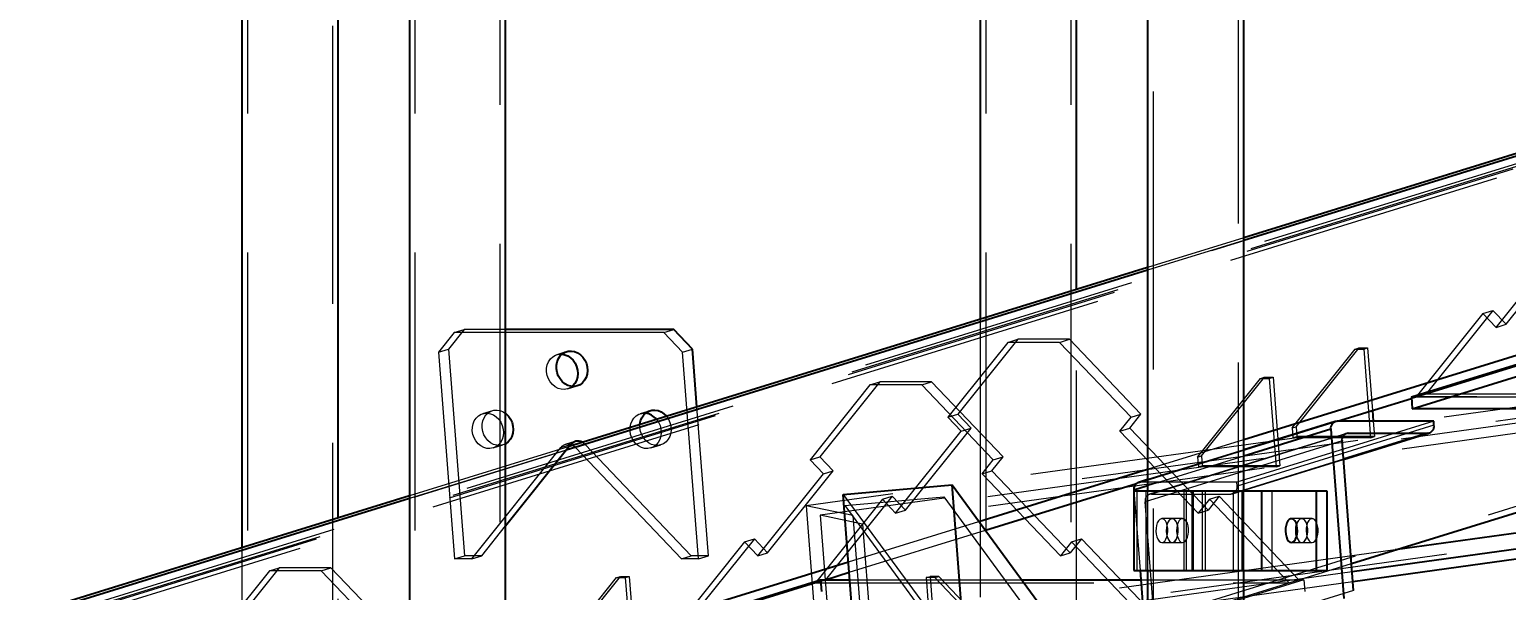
# Model space of a CAD drawing. Header units: millimetres. Extents: x 122 to 2816, y -707 to 556.
# Drawn here: x 676.23 to 682.97, y 304.57 to 307.13 of the extents above; entities that cross this region are included whole.
import ezdxf

# ---------------------------------------------------------------- set-up
doc = ezdxf.new("R2010")
doc.units = ezdxf.units.MM
doc.header["$PDSIZE"] = -1
doc.linetypes.add('HIDDEN', pattern=[1.905, 1.27, -0.635])
doc.layers.add('FORMAT', color=7, linetype='Continuous')
doc.styles.add('SLDTEXTSTYLE7', font='TXT', dxfattribs={"width": 0.75})
doc.dimstyles.new('SLDDIMSTYLE4', dxfattribs={"dimtxt": 1.852083, "dimasz": 1.852083, "dimexe": 0, "dimexo": 0.625, "dimgap": 0.463021, "dimtad": 1, "dimdec": 0, "dimlfac": 110, "dimrnd": 1e-09, "dimzin": 12, "dimtxsty": 'SLDTEXTSTYLE7', "dimsah": 1, "dimcen": 2.5, "dimazin": 3, "dimtfac": 1, "dimtdec": 0, "dimtmove": 0, "dimatfit": 0, "dimfrac": 2, "dimtzin": 12})

# ---------------------------------------------------------------- blocks, each defined once
blk = doc.blocks.new('*D1068')
at = {"layer": 'Defpoints', "color": 0}
for p in [(711.2391, 305.0429), (731.8934, 305.0429), (676.2391, 299.5884)]:
    blk.add_point(p, dxfattribs=at)
at = {"layer": 'FORMAT', "color": 0, "lineweight": -2}
for p, q in [((711.3016, 305.0429), (731.8934, 305.0429)), ((731.8934, 301.4405), (731.8934, 303.1908)), ((676.3016, 299.5884), (731.8934, 299.5884))]:
    blk.add_line(p, q, dxfattribs=at)
at = {"layer": 'FORMAT', "color": 0}
for points in [[(731.5847, 303.1908), (732.2021, 303.1908), (731.8934, 305.0429)], [(731.5847, 301.4405), (732.2021, 301.4405), (731.8934, 299.5884)]]:
    blk.add_solid(points, dxfattribs=at)
at = {"layer": 'FORMAT', "color": 0, "insert": (729.5783, 302.2484), "char_height": 1.85208, "attachment_point": 2, "rotation": 90, "style": 'SLDTEXTSTYLE7'}
blk.add_mtext('\\A1;600', dxfattribs=at)

msp = doc.modelspace()

# ---------------------------------------------------------------- linework, layer by layer
at = {"color": 7, "linetype": 'HIDDEN', "lineweight": 18}
for p, q in [((681.355941, 331.613332), (681.355941, 304.340604)), ((681.744668, 304.340604), (681.744668, 331.613332)), ((677.224288, 327.067877), (677.224288, 302.067877)), ((677.613016, 302.067877), (677.613016, 327.067877)), ((677.987759, 327.067877), (677.987759, 302.976968)), ((678.376487, 302.976968), (678.376487, 327.067877)), ((680.59247, 327.067877), (680.59247, 302.976968)), ((680.981198, 302.976968), (680.981198, 327.067877)), ((668.885218, 302.1783), (688.425188, 308.228194)), ((688.473315, 308.195384), (668.933345, 302.14549)), ((688.536528, 308.228194), (668.996558, 302.1783)), ((688.456465, 308.183726), (668.916495, 302.133832)), ((668.972165, 302.133832), (688.512135, 308.183726)), ((670.147718, 300.971311), (689.687689, 307.021205)), ((681.76985, 306.180475), (681.330759, 306.044525)), ((681.76985, 306.167593), (681.330759, 306.031643)), ((682.921196, 305.77086), (683.220639, 306.145662)), ((682.966115, 305.784768), (683.265559, 306.15957)), ((687.950192, 306.0406), (679.836814, 304.912732)), ((681.006379, 304.304643), (681.006379, 305.944092)), ((682.860609, 305.834386), (682.55609, 305.453232)), ((682.905528, 305.848294), (682.60101, 305.467139)), ((682.860609, 305.834386), (682.905528, 305.848294)), ((682.860609, 305.834386), (682.921196, 305.77086)), ((682.905528, 305.848294), (682.966115, 305.784768)), ((685.829023, 305.797812), (679.772997, 304.955944)), ((680.567288, 305.808142), (680.567288, 302.976968)), ((682.921196, 305.77086), (682.966115, 305.784768)), ((678.167771, 305.747548), (678.095996, 305.657709)), ((678.212691, 305.761456), (678.140915, 305.671617)), ((678.167771, 305.747548), (678.212691, 305.761456)), ((679.123717, 305.747548), (678.167771, 305.747548)), ((678.401668, 305.761456), (678.212691, 305.761456)), ((679.123717, 305.747548), (679.168636, 305.761456)), ((679.2094, 305.657709), (679.123717, 305.747548)), ((680.692948, 305.702496), (680.419964, 305.360812)), ((680.737868, 305.716404), (680.464883, 305.37472)), ((680.692948, 305.702496), (680.737868, 305.716404)), ((680.929137, 305.702496), (680.692948, 305.702496)), ((680.974057, 305.716404), (680.737868, 305.716404)), ((680.929137, 305.702496), (680.974057, 305.716404)), ((681.255017, 305.360812), (680.929137, 305.702496)), ((681.299937, 305.37472), (680.974057, 305.716404)), ((678.095996, 305.657709), (678.140915, 305.671617)), ((678.095996, 305.657709), (678.169012, 304.7144)), ((678.140915, 305.671617), (678.213931, 304.728308)), ((678.680372, 305.659936), (678.635453, 305.646028)), ((679.2094, 305.657709), (679.25432, 305.671617)), ((679.282416, 304.7144), (679.2094, 305.657709)), ((685.632785, 305.697049), (679.985994, 304.912069)), ((685.636262, 305.652129), (680.030448, 304.872846)), ((681.990057, 305.311786), (682.27716, 305.671142)), ((682.008025, 305.31735), (682.295128, 305.676705)), ((682.27716, 305.671142), (682.295128, 305.676705)), ((682.27716, 305.671142), (682.316525, 305.671142)), ((682.295128, 305.676705), (682.334492, 305.676705)), ((682.316525, 305.671142), (682.334492, 305.676705)), ((682.316525, 305.671142), (682.347817, 305.266867)), ((682.334492, 305.676705), (682.356572, 305.391457)), ((682.534398, 305.446515), (683.229882, 305.661849)), ((678.683851, 305.489713), (678.72877, 305.503621)), ((680.064076, 305.507787), (679.791091, 305.166102)), ((680.108995, 305.521695), (679.836011, 305.18001)), ((680.064076, 305.507787), (680.108995, 305.521695)), ((680.300265, 305.507787), (680.064076, 305.507787)), ((680.345184, 305.521695), (680.108995, 305.521695)), ((680.300265, 305.507787), (680.345184, 305.521695)), ((680.626145, 305.166102), (680.300265, 305.507787)), ((680.671064, 305.18001), (680.345184, 305.521695)), ((681.55883, 305.178272), (681.845933, 305.537627)), ((681.576798, 305.183835), (681.863901, 305.54319)), ((681.845933, 305.537627), (681.863901, 305.54319)), ((681.845933, 305.537627), (681.885298, 305.537627)), ((681.863901, 305.54319), (681.903265, 305.54319)), ((681.885298, 305.537627), (681.903265, 305.54319)), ((681.885298, 305.537627), (681.91659, 305.133352)), ((681.903265, 305.54319), (681.934558, 305.138915)), ((684.738307, 305.453232), (682.533878, 305.453232)), ((682.55609, 305.453232), (682.60101, 305.467139)), ((682.55609, 305.453232), (684.716095, 305.453232)), ((682.60101, 305.467139), (684.761014, 305.467139)), ((678.341356, 305.390419), (678.296436, 305.376511)), ((679.061112, 305.390419), (679.016193, 305.376511)), ((679.327336, 304.728308), (679.274729, 305.407945)), ((680.419964, 305.360812), (680.464883, 305.37472)), ((680.525471, 305.311194), (680.464883, 305.37472)), ((681.249184, 305.311194), (681.299937, 305.37472)), ((681.255017, 305.360812), (681.299937, 305.37472)), ((679.014455, 305.312261), (679.014534, 305.327384)), ((680.181108, 304.922484), (680.480551, 305.297286)), ((680.226028, 304.936392), (680.525471, 305.311194)), ((680.480551, 305.297286), (680.419964, 305.360812)), ((680.480551, 305.297286), (680.525471, 305.311194)), ((681.204264, 305.297286), (681.255017, 305.360812)), ((681.204264, 305.297286), (681.249184, 305.311194)), ((681.56173, 304.922484), (681.204264, 305.297286)), ((681.606649, 304.936392), (681.249184, 305.311194)), ((681.279805, 305.058073), (682.196734, 305.341969)), ((682.194824, 305.341969), (681.296435, 305.063813)), ((682.63571, 305.341969), (681.73732, 305.063813)), ((682.637101, 305.324001), (681.738711, 305.045845)), ((681.990057, 305.311786), (682.008025, 305.31735)), ((681.990057, 305.311786), (681.993534, 305.266867)), ((682.008025, 305.31735), (682.011502, 305.27243)), ((682.360402, 305.341969), (682.365785, 305.27243)), ((678.344834, 305.220196), (678.389754, 305.234104)), ((678.653044, 305.221703), (678.697964, 305.235611)), ((678.718184, 305.249601), (678.673264, 305.235693)), ((678.719849, 305.221703), (678.764768, 305.235611)), ((678.764768, 305.235611), (679.248606, 304.728308)), ((679.064591, 305.220196), (679.10951, 305.234104)), ((682.217524, 305.25213), (681.319135, 304.973974)), ((681.330759, 305.12322), (681.76985, 305.25917)), ((682.238261, 305.286867), (681.339871, 305.008711)), ((682.231005, 305.28335), (681.347845, 305.00991)), ((681.993534, 305.266867), (682.011502, 305.27243)), ((682.347817, 305.266867), (681.993534, 305.266867)), ((682.365785, 305.27243), (682.011502, 305.27243)), ((682.347817, 305.266867), (682.365785, 305.27243)), ((678.691337, 305.227317), (677.962578, 305.001681)), ((678.677663, 305.210201), (677.962578, 304.988799)), ((678.247741, 304.7144), (678.653044, 305.221703)), ((678.719849, 305.221703), (679.203686, 304.7144)), ((679.791091, 305.166102), (679.836011, 305.18001)), ((679.851679, 305.102577), (679.791091, 305.166102)), ((679.896598, 305.116485), (679.836011, 305.18001)), ((680.575392, 305.102577), (680.626145, 305.166102)), ((680.620311, 305.116485), (680.671064, 305.18001)), ((680.626145, 305.166102), (680.671064, 305.18001)), ((681.76985, 305.21166), (681.330759, 305.07571)), ((681.76985, 305.183344), (681.330759, 305.047394)), ((681.55883, 305.178272), (681.576798, 305.183835)), ((681.55883, 305.178272), (681.562307, 305.133352)), ((681.576798, 305.183835), (681.580275, 305.138915)), ((682.223956, 305.169038), (681.710001, 305.00991)), ((681.717974, 305.011109), (682.224052, 305.167798)), ((679.552236, 304.727775), (679.851679, 305.102577)), ((679.597155, 304.741683), (679.896598, 305.116485)), ((679.851679, 305.102577), (679.896598, 305.116485)), ((680.575392, 305.102577), (680.620311, 305.116485)), ((680.932857, 304.727775), (680.575392, 305.102577)), ((680.977777, 304.741683), (680.620311, 305.116485)), ((681.562307, 305.133352), (681.580275, 305.138915)), ((681.91659, 305.133352), (681.562307, 305.133352)), ((681.934558, 305.138915), (681.580275, 305.138915)), ((681.91659, 305.133352), (681.934558, 305.138915)), ((681.73732, 305.063813), (681.296435, 305.063813)), ((681.738711, 305.045845), (681.73732, 305.063813)), ((684.581231, 304.997515), (676.467853, 303.869647)), ((680.120521, 304.98601), (679.816002, 304.604856)), ((680.16544, 304.999918), (679.860922, 304.618763)), ((679.941918, 305.008244), (680.778074, 303.868984)), ((679.949576, 304.957629), (680.400857, 304.997515)), ((680.120521, 304.98601), (680.16544, 304.999918)), ((680.120521, 304.98601), (680.181108, 304.922484)), ((680.16544, 304.999918), (680.226028, 304.936392)), ((680.536458, 303.245655), (680.400857, 304.997515)), ((680.400857, 304.997515), (681.228651, 303.869647)), ((681.267963, 305.024792), (681.29611, 304.661155)), ((681.282149, 305.024792), (681.282149, 304.661155)), ((681.371984, 304.291198), (681.319135, 304.973974)), ((681.322254, 305.024792), (681.322254, 304.661155)), ((681.329386, 305.024792), (681.329386, 304.661155)), ((681.330759, 305.024792), (681.330759, 304.661155)), ((681.347845, 305.00991), (681.710001, 305.00991)), ((681.495389, 305.024792), (681.495389, 304.661155)), ((681.505867, 305.024792), (681.505867, 304.661155)), ((681.532149, 305.024792), (681.532149, 304.661155)), ((681.539456, 304.661155), (681.539456, 305.024792)), ((681.612483, 304.98601), (681.56173, 304.922484)), ((681.579386, 305.024792), (681.579386, 304.661155)), ((681.594002, 304.661155), (681.594002, 305.024792)), ((681.657402, 304.999918), (681.606649, 304.936392)), ((681.612483, 304.98601), (681.657402, 304.999918)), ((681.976007, 304.604856), (681.612483, 304.98601)), ((682.020926, 304.618763), (681.657402, 304.999918)), ((681.720855, 305.024792), (681.720855, 304.661155)), ((681.76985, 304.661155), (681.76985, 305.024792)), ((681.897568, 305.024792), (681.897568, 304.661155)), ((677.638198, 303.261799), (677.638198, 304.901248)), ((679.985994, 304.912069), (679.772997, 304.955944)), ((679.772997, 304.955944), (679.912075, 303.159165)), ((680.030448, 304.872846), (679.836814, 304.912732)), ((679.836814, 304.912732), (679.972415, 303.160873)), ((680.085177, 303.205769), (679.949576, 304.957629)), ((679.949576, 304.957629), (680.77737, 303.829761)), ((679.985994, 304.912069), (680.125072, 303.11529)), ((680.181108, 304.922484), (680.226028, 304.936392)), ((681.443023, 304.897519), (681.395785, 304.897519)), ((681.49026, 304.897519), (681.443023, 304.897519)), ((681.56173, 304.922484), (681.606649, 304.936392)), ((682.033932, 304.897519), (681.986694, 304.897519)), ((682.08117, 304.897519), (682.033932, 304.897519)), ((678.292661, 304.728308), (678.401668, 304.864749)), ((679.965732, 304.700585), (680.561053, 304.884906)), ((679.969464, 304.65237), (680.590579, 304.844677)), ((680.030448, 304.872846), (680.166049, 303.120987)), ((677.199107, 304.765298), (677.199107, 302.067877)), ((679.491648, 304.791301), (679.18713, 304.410146)), ((679.536568, 304.805208), (679.232049, 304.424054)), ((679.491648, 304.791301), (679.536568, 304.805208)), ((679.491648, 304.791301), (679.552236, 304.727775)), ((679.536568, 304.805208), (679.597155, 304.741683)), ((680.98361, 304.791301), (680.932857, 304.727775)), ((681.02853, 304.805208), (680.977777, 304.741683)), ((680.98361, 304.791301), (681.02853, 304.805208)), ((681.347134, 304.410146), (680.98361, 304.791301)), ((681.392054, 304.424054), (681.02853, 304.805208)), ((681.395785, 304.788428), (681.443023, 304.788428)), ((681.443023, 304.788428), (681.49026, 304.788428)), ((681.986694, 304.788428), (682.033932, 304.788428)), ((682.033932, 304.788428), (682.08117, 304.788428)), ((682.460062, 304.754727), (676.404036, 303.912858)), ((678.169012, 304.7144), (678.213931, 304.728308)), ((678.247741, 304.7144), (678.169012, 304.7144)), ((678.292661, 304.728308), (678.213931, 304.728308)), ((678.247741, 304.7144), (678.292661, 304.728308)), ((679.203686, 304.7144), (679.248606, 304.728308)), ((679.282416, 304.7144), (679.203686, 304.7144)), ((679.327336, 304.728308), (679.248606, 304.728308)), ((679.282416, 304.7144), (679.327336, 304.728308)), ((679.552236, 304.727775), (679.597155, 304.741683)), ((680.932857, 304.727775), (680.977777, 304.741683)), ((681.173037, 304.356243), (682.2608, 304.693032)), ((682.263825, 304.653963), (676.617034, 303.868984)), ((677.323988, 304.659411), (677.051004, 304.317726)), ((677.368908, 304.673319), (677.095923, 304.331634)), ((677.323988, 304.659411), (677.368908, 304.673319)), ((677.560177, 304.659411), (677.323988, 304.659411)), ((677.605096, 304.673319), (677.368908, 304.673319)), ((677.560177, 304.659411), (677.605096, 304.673319)), ((677.886057, 304.317726), (677.560177, 304.659411)), ((677.930976, 304.331634), (677.605096, 304.673319)), ((678.621097, 304.268701), (678.908199, 304.628057)), ((678.639065, 304.274264), (678.926167, 304.63362)), ((678.908199, 304.628057), (678.926167, 304.63362)), ((678.908199, 304.628057), (678.947564, 304.628057)), ((678.926167, 304.63362), (678.965532, 304.63362)), ((678.947564, 304.628057), (678.965532, 304.63362)), ((678.947564, 304.628057), (678.978857, 304.223782)), ((678.965532, 304.63362), (678.987611, 304.348372)), ((680.320273, 304.628057), (680.338241, 304.63362)), ((680.320273, 304.628057), (680.351566, 304.223782)), ((680.359638, 304.628057), (680.320273, 304.628057)), ((680.377606, 304.63362), (680.338241, 304.63362)), ((680.338241, 304.63362), (680.369533, 304.229345)), ((680.359638, 304.628057), (680.377606, 304.63362)), ((680.702372, 304.268701), (680.359638, 304.628057)), ((680.72034, 304.274264), (680.377606, 304.63362)), ((682.267301, 304.609044), (676.661487, 303.829761)), ((679.165438, 304.40343), (679.860922, 304.618763)), ((679.816002, 304.604856), (679.860922, 304.618763)), ((679.816002, 304.604856), (681.976007, 304.604856)), ((679.972065, 304.618763), (680.756387, 304.618763)), ((681.299392, 304.618763), (682.043138, 304.618763)), ((681.299392, 304.618763), (682.020926, 304.618763)), ((682.043138, 304.618763), (681.369346, 304.410146)), ((682.270374, 304.569354), (681.371984, 304.291198)), ((681.976007, 304.604856), (682.020926, 304.618763)), ((682.043138, 304.618763), (682.047311, 304.56486))]:
    msp.add_line(p, q, dxfattribs=at)
at = {"color": 7, "linetype": 'Continuous', "lineweight": 25}
for p, q in [((677.199107, 310.347946), (677.199107, 304.765298)), ((677.638198, 304.901248), (677.638198, 310.211997)), ((677.962578, 309.323723), (677.962578, 303.981706)), ((678.401668, 303.981706), (678.401668, 309.323723)), ((680.567288, 309.305102), (680.567288, 305.808142)), ((681.006379, 305.944092), (681.006379, 309.169152)), ((681.330759, 308.280637), (681.330759, 305.024792)), ((681.76985, 305.024792), (681.76985, 308.280637)), ((684.698941, 307.087369), (681.76985, 306.180475)), ((681.330759, 306.044525), (678.691337, 305.227317)), ((679.168636, 305.761456), (678.401668, 305.761456)), ((679.25432, 305.671617), (679.168636, 305.761456)), ((681.76985, 305.25917), (683.334692, 305.74367)), ((679.274729, 305.407945), (679.25432, 305.671617)), ((682.533878, 305.453232), (683.20767, 305.661849)), ((682.538051, 305.399328), (683.211843, 305.607945)), ((682.196734, 305.341969), (682.534398, 305.446515)), ((682.533878, 305.453232), (682.538051, 305.399328)), ((682.356572, 305.391457), (682.360402, 305.341969)), ((683.361346, 305.399328), (682.538051, 305.399328)), ((682.186851, 305.34077), (681.76985, 305.21166)), ((682.166114, 305.306034), (682.225917, 304.533419)), ((682.63571, 305.341969), (682.194824, 305.341969)), ((682.637101, 305.324001), (682.63571, 305.341969)), ((678.401668, 304.864749), (678.697964, 305.235611)), ((682.270374, 304.569354), (682.217524, 305.25213)), ((682.224052, 305.167798), (682.616364, 305.289265)), ((682.246234, 305.288066), (682.60839, 305.288066)), ((680.561053, 304.884906), (681.330759, 305.12322)), ((679.941918, 305.008244), (680.438327, 305.052119)), ((680.577405, 303.25534), (680.438327, 305.052119)), ((680.438327, 305.052119), (681.274483, 303.912858)), ((680.590579, 304.844677), (681.279805, 305.058073)), ((681.267724, 305.027877), (681.267963, 305.024792)), ((681.330759, 305.07571), (681.288461, 305.062614)), ((682.2608, 304.693032), (683.388979, 305.042335)), ((677.962578, 305.001681), (675.033487, 304.094787)), ((680.080996, 303.211466), (679.941918, 305.008244)), ((681.267708, 305.024792), (681.267708, 304.661155)), ((681.267708, 305.024792), (681.761974, 305.024792)), ((681.761974, 305.024792), (681.761974, 304.661155)), ((681.761974, 305.024792), (681.85033, 305.024792)), ((681.85033, 305.024792), (681.85033, 304.661155)), ((681.85033, 305.024792), (682.10033, 305.024792)), ((682.10033, 305.024792), (682.10033, 304.661155)), ((682.10033, 305.024792), (682.147568, 305.024792)), ((682.147568, 305.024792), (682.147568, 304.661155)), ((683.401115, 304.885546), (682.460062, 304.754727)), ((683.406742, 304.812844), (682.263825, 304.653963)), ((683.410219, 304.767925), (682.267301, 304.609044)), ((678.401668, 304.216325), (679.965732, 304.700585)), ((679.860922, 304.618763), (679.969464, 304.65237)), ((681.267708, 304.661155), (681.761974, 304.661155)), ((681.29611, 304.661155), (681.327528, 304.255263)), ((681.330759, 304.661155), (681.330759, 304.340604)), ((681.761974, 304.661155), (681.85033, 304.661155)), ((681.76985, 304.340604), (681.76985, 304.661155)), ((681.85033, 304.661155), (682.10033, 304.661155)), ((682.10033, 304.661155), (682.147568, 304.661155)), ((679.164918, 304.410146), (679.83871, 304.618763)), ((679.83871, 304.618763), (679.842882, 304.56486)), ((679.83871, 304.618763), (679.972065, 304.618763)), ((679.860922, 304.618763), (679.972065, 304.618763)), ((680.756387, 304.618763), (681.299392, 304.618763))]:
    msp.add_line(p, q, dxfattribs=at)
at = {"color": 8, "linetype": 'Continuous', "lineweight": 25}
for p, q in [((684.698941, 307.074487), (681.76985, 306.167593)), ((681.330759, 306.031643), (678.677663, 305.210201)), ((682.166114, 305.306034), (681.76985, 305.183344)), ((682.60839, 305.288066), (682.223956, 305.169038)), ((682.246234, 305.288066), (682.231005, 305.28335)), ((681.330759, 305.047394), (681.267724, 305.027877)), ((677.962578, 304.988799), (675.033487, 304.081904))]:
    msp.add_line(p, q, dxfattribs=at)
at = {"color": 7, "linetype": 'HIDDEN', "lineweight": 18, "flags": 128}
for points in [[(678.588795, 305.56787), (678.588986, 305.584146), (678.592069, 305.599756), (678.59792, 305.61406), (678.606298, 305.626474), (678.61686, 305.636488), (678.629174, 305.643692), (678.642736, 305.647793), (678.65699, 305.648622), (678.659318, 305.648444)], [(678.704905, 305.501204), (678.696476, 305.495278), (678.683471, 305.489596), (678.669491, 305.487119), (678.655108, 305.487948), (678.640912, 305.492048), (678.627482, 305.499253), (678.61537, 305.509267), (678.605071, 305.52168), (678.597006, 305.535985), (678.591505, 305.551594), (678.588795, 305.56787)], [(678.249779, 305.298354), (678.249969, 305.31463), (678.253053, 305.330239), (678.258903, 305.344544), (678.267281, 305.356957), (678.277843, 305.366971), (678.290157, 305.374176), (678.303719, 305.378276), (678.317974, 305.379105), (678.332337, 305.376628), (678.346221, 305.370946), (678.359058, 305.362292), (678.370322, 305.35102), (678.379551, 305.337593), (678.386369, 305.322559), (678.390495, 305.306534), (678.391761, 305.290174), (678.390116, 305.274149), (678.385626, 305.259114), (678.378475, 305.245687), (678.368956, 305.234415), (678.357459, 305.225762), (678.344454, 305.22008), (678.330475, 305.217602), (678.316092, 305.218431), (678.301895, 305.222532), (678.288466, 305.229736), (678.276353, 305.23975), (678.266054, 305.252164), (678.257989, 305.266468), (678.252489, 305.282078), (678.249779, 305.298354)], [(678.294698, 305.312261), (678.294889, 305.328537), (678.297972, 305.344147), (678.303823, 305.358451), (678.312201, 305.370865), (678.322763, 305.380879), (678.335077, 305.388083), (678.348639, 305.392184), (678.362893, 305.393013), (678.377256, 305.390535), (678.391141, 305.384853), (678.401668, 305.378039)], [(678.969535, 305.298354), (678.969726, 305.31463), (678.972809, 305.330239), (678.97866, 305.344544), (678.987038, 305.356957), (678.9976, 305.366971), (679.009914, 305.374176), (679.023476, 305.378276), (679.03773, 305.379105), (679.040057, 305.378928)], [(679.13516, 305.364732), (679.144227, 305.351501), (679.151045, 305.336466), (679.155171, 305.320441), (679.156437, 305.304081), (679.154792, 305.288056), (679.150302, 305.273022), (679.143151, 305.259595), (679.133632, 305.248323), (679.122135, 305.239669), (679.10913, 305.233987), (679.095151, 305.23151), (679.080768, 305.232339), (679.066571, 305.236439), (679.053142, 305.243644), (679.041029, 305.253658), (679.03073, 305.266071), (679.022665, 305.280376), (679.017165, 305.295985), (679.014455, 305.312261), (679.014455, 305.312261)], [(678.401668, 305.23926), (678.389374, 305.233987), (678.375394, 305.23151), (678.361011, 305.232339), (678.346815, 305.236439), (678.333385, 305.243644), (678.321273, 305.253658), (678.310973, 305.266071), (678.302909, 305.280376), (678.297408, 305.295985), (678.294698, 305.312261)], [(679.090241, 305.350824), (679.099308, 305.337593), (679.106125, 305.322559), (679.110252, 305.306534), (679.111518, 305.290174), (679.109872, 305.274149), (679.105382, 305.259114), (679.098231, 305.245687), (679.088713, 305.234415), (679.077215, 305.225762), (679.064211, 305.22008), (679.050231, 305.217602), (679.035848, 305.218431), (679.021652, 305.222532), (679.008222, 305.229736), (678.99611, 305.23975), (678.98581, 305.252164), (678.977746, 305.266468), (678.972245, 305.282078), (678.969535, 305.298354), (678.969535, 305.298354)], [(678.719849, 305.221703), (678.712172, 305.228407), (678.706437, 305.231992)], [(678.764768, 305.235611), (678.757091, 305.242315), (678.751356, 305.2459)], [(681.296435, 305.063813), (681.290344, 305.063123), (681.288461, 305.062614)], [(681.395785, 304.788428), (681.402567, 304.790142), (681.408924, 304.795175), (681.414454, 304.803212), (681.418812, 304.813747), (681.421723, 304.826118), (681.423004, 304.839549), (681.422575, 304.853194), (681.420462, 304.866198), (681.416799, 304.877742), (681.411815, 304.887102), (681.405825, 304.893689), (681.399203, 304.897089), (681.392367, 304.897089), (681.385745, 304.893689), (681.379754, 304.887102), (681.374771, 304.877742), (681.371108, 304.866198), (681.368995, 304.853194), (681.368566, 304.839549), (681.369847, 304.826118), (681.372758, 304.813747), (681.377115, 304.803212), (681.382646, 304.795175), (681.389003, 304.790142), (681.395785, 304.788428)], [(681.469974, 304.851318), (681.46809, 304.864461), (681.464631, 304.876254), (681.459813, 304.885956), (681.453941, 304.892957), (681.447383, 304.896817), (681.440551, 304.897295), (681.433874, 304.894359), (681.427772, 304.888194), (681.422628, 304.879188), (681.418766, 304.867906), (681.416428, 304.855058), (681.415761, 304.841451), (681.416806, 304.827939), (681.4195, 304.815372), (681.423671, 304.804539), (681.429058, 304.796121), (681.435322, 304.790647), (681.442071, 304.788461), (681.448879, 304.789701), (681.455319, 304.794287), (681.460987, 304.801933), (681.465526, 304.812157), (681.468651, 304.824318), (681.470165, 304.837651), (681.469974, 304.851318)], [(681.443023, 304.788428), (681.449805, 304.790142), (681.456161, 304.795175), (681.461692, 304.803212), (681.46605, 304.813747), (681.468961, 304.826118), (681.470242, 304.839549), (681.469812, 304.853194), (681.4677, 304.866198), (681.464037, 304.877742), (681.459053, 304.887102), (681.453062, 304.893689), (681.446441, 304.897089), (681.439605, 304.897089), (681.432983, 304.893689), (681.426992, 304.887102), (681.422009, 304.877742), (681.418346, 304.866198), (681.416233, 304.853194), (681.415804, 304.839549), (681.417085, 304.826118), (681.419996, 304.813747), (681.424353, 304.803212), (681.429884, 304.795175), (681.43624, 304.790142), (681.443023, 304.788428)], [(681.517212, 304.851318), (681.515328, 304.864461), (681.511868, 304.876254), (681.507051, 304.885956), (681.501179, 304.892957), (681.494621, 304.896817), (681.487789, 304.897295), (681.481112, 304.894359), (681.47501, 304.888194), (681.469866, 304.879188), (681.466004, 304.867906), (681.463665, 304.855058), (681.462998, 304.841451), (681.464044, 304.827939), (681.466737, 304.815372), (681.470909, 304.804539), (681.476296, 304.796121), (681.48256, 304.790647), (681.489309, 304.788461), (681.496117, 304.789701), (681.502557, 304.794287), (681.508225, 304.801933), (681.512764, 304.812157), (681.515888, 304.824318), (681.517403, 304.837651), (681.517212, 304.851318)], [(682.060883, 304.851318), (682.058999, 304.864461), (682.05554, 304.876254), (682.050723, 304.885956), (682.04485, 304.892957), (682.038292, 304.896817), (682.03146, 304.897295), (682.024783, 304.894359), (682.018681, 304.888194), (682.013537, 304.879188), (682.010313, 304.870246)], [(682.033932, 304.788428), (682.040714, 304.790142), (682.047071, 304.795175), (682.052601, 304.803212), (682.056959, 304.813747), (682.05987, 304.826118), (682.061151, 304.839549), (682.060721, 304.853194), (682.058609, 304.866198), (682.054946, 304.877742), (682.049962, 304.887102), (682.043972, 304.893689), (682.03735, 304.897089), (682.030514, 304.897089), (682.023892, 304.893689), (682.017901, 304.887102), (682.012918, 304.877742), (682.010313, 304.870246)], [(682.108121, 304.851318), (682.106237, 304.864461), (682.102777, 304.876254), (682.09796, 304.885956), (682.092088, 304.892957), (682.08553, 304.896817), (682.078698, 304.897295), (682.072021, 304.894359), (682.065919, 304.888194), (682.060775, 304.879188), (682.056913, 304.867906), (682.054575, 304.855058), (682.053907, 304.841451), (682.054953, 304.827939), (682.057646, 304.815372), (682.061818, 304.804539), (682.067205, 304.796121), (682.073469, 304.790647), (682.080218, 304.788461), (682.087026, 304.789701), (682.093466, 304.794287), (682.099134, 304.801933), (682.103673, 304.812157), (682.106798, 304.824318), (682.108312, 304.837651), (682.108121, 304.851318)], [(682.010313, 304.815701), (682.010409, 304.815372), (682.01458, 304.804539), (682.019967, 304.796121), (682.026232, 304.790647), (682.03298, 304.788461), (682.039788, 304.789701), (682.046228, 304.794287), (682.051896, 304.801933), (682.056435, 304.812157), (682.05956, 304.824318), (682.061074, 304.837651), (682.060883, 304.851318)], [(682.010313, 304.815701), (682.010905, 304.813747), (682.015262, 304.803212), (682.020793, 304.795175), (682.027149, 304.790142), (682.033932, 304.788428)]]:
    msp.add_lwpolyline(points, dxfattribs=at)
at = {"color": 7, "linetype": 'Continuous', "lineweight": 25, "flags": 128}
for points in [[(678.633715, 305.581778), (678.633905, 305.598054), (678.636989, 305.613664), (678.642839, 305.627968), (678.651217, 305.640381), (678.661779, 305.650395), (678.674093, 305.6576), (678.687655, 305.661701), (678.70191, 305.662529), (678.716273, 305.660052), (678.730157, 305.65437), (678.742994, 305.645716), (678.754258, 305.634445), (678.763487, 305.621017), (678.770305, 305.605983), (678.774431, 305.589958), (678.775697, 305.573598), (678.774052, 305.557573), (678.769562, 305.542539), (678.762411, 305.529111), (678.752892, 305.51784), (678.741395, 305.509186), (678.72839, 305.503504), (678.714411, 305.501027), (678.700028, 305.501856), (678.685831, 305.505956), (678.672402, 305.513161), (678.660289, 305.523175), (678.64999, 305.535588), (678.641925, 305.549893), (678.636425, 305.565502), (678.633715, 305.581778)], [(678.659318, 305.648444), (678.671353, 305.646144), (678.685238, 305.640462), (678.698074, 305.631809), (678.709338, 305.620537), (678.718568, 305.60711), (678.725385, 305.592075), (678.729512, 305.57605), (678.730778, 305.55969), (678.729132, 305.543665), (678.724642, 305.528631), (678.717491, 305.515204), (678.707973, 305.503932), (678.704905, 305.501204)], [(678.401668, 305.378039), (678.403977, 305.3762), (678.415241, 305.364928), (678.424471, 305.351501), (678.431288, 305.336466), (678.435415, 305.320441), (678.436681, 305.304081), (678.435035, 305.288056), (678.430545, 305.273022), (678.423394, 305.259595), (678.413876, 305.248323), (678.402378, 305.239669), (678.401668, 305.23926)], [(679.014534, 305.327384), (679.014645, 305.328537), (679.017729, 305.344147), (679.023579, 305.358451), (679.031957, 305.370865), (679.042519, 305.380879), (679.054833, 305.388083), (679.068395, 305.392184), (679.08265, 305.393013), (679.097013, 305.390535), (679.110897, 305.384853), (679.123734, 305.3762), (679.134998, 305.364928), (679.13516, 305.364732)], [(678.706437, 305.231992), (678.703619, 305.233388), (678.697852, 305.235576)], [(681.986694, 304.788428), (681.993477, 304.790142), (681.999833, 304.795175), (682.005364, 304.803212), (682.009721, 304.813747), (682.012632, 304.826118), (682.013913, 304.839549), (682.013484, 304.853194), (682.011371, 304.866198), (682.007708, 304.877742), (682.002725, 304.887102), (681.996734, 304.893689), (681.990112, 304.897089), (681.983276, 304.897089), (681.976654, 304.893689), (681.970664, 304.887102), (681.96568, 304.877742), (681.962017, 304.866198), (681.959904, 304.853194), (681.959475, 304.839549), (681.960756, 304.826118), (681.963667, 304.813747), (681.968025, 304.803212), (681.973555, 304.795175), (681.979912, 304.790142), (681.986694, 304.788428)]]:
    msp.add_lwpolyline(points, dxfattribs=at)
at = {"color": 7, "linetype": 'Continuous', "lineweight": 25}
for centre, radius, start, end in [((679.030533, 305.303064), 0.076459, 38.6563175, 82.8441467), ((682.196788, 305.310964), 0.031068, 93.6240776, 189.1306004), ((682.606427, 305.319071), 0.031068, 273.6240776, 9.1306004), ((678.730649, 305.209678), 0.041723, 60.2443044, 141.5699451), ((682.248198, 305.25706), 0.031068, 93.6240776, 189.1306004), ((681.30013, 305.03209), 0.032678, 110.9207858, 187.4074439), ((682.108228, 304.842974), 0.101642, 164.4356556, 195.5643441), ((682.108277, 304.842974), 0.10169, 164.4430638, 195.5569362)]:
    msp.add_arc(centre, radius, start, end, dxfattribs=at)
at = {"color": 7, "linetype": 'HIDDEN', "lineweight": 18}
for centre, radius, start, end in [((678.685486, 305.196219), 0.041255, 72.5583452, 141.8484151), ((681.708037, 305.040915), 0.031068, 273.6240776, 9.1306004), ((681.349809, 304.978904), 0.031068, 93.6240776, 189.1306004)]:
    msp.add_arc(centre, radius, start, end, dxfattribs=at)

# ---------------------------------------------------------------- dimensions: what is measured, and where the dimension line sits
at = {"layer": 'FORMAT'}
dim = msp.add_linear_dim(base=(731.893394, 305.042928), p1=(676.239135, 299.588383), p2=(711.239135, 305.042928), angle=90, dimstyle='SLDDIMSTYLE4', dxfattribs=at)
dim.commit()
dim.dimension.update_dxf_attribs({"geometry": '*D1068', "text_midpoint": (731.893394, 302.248414), "dimtype": 160})

doc.saveas('drawing.dxf')
